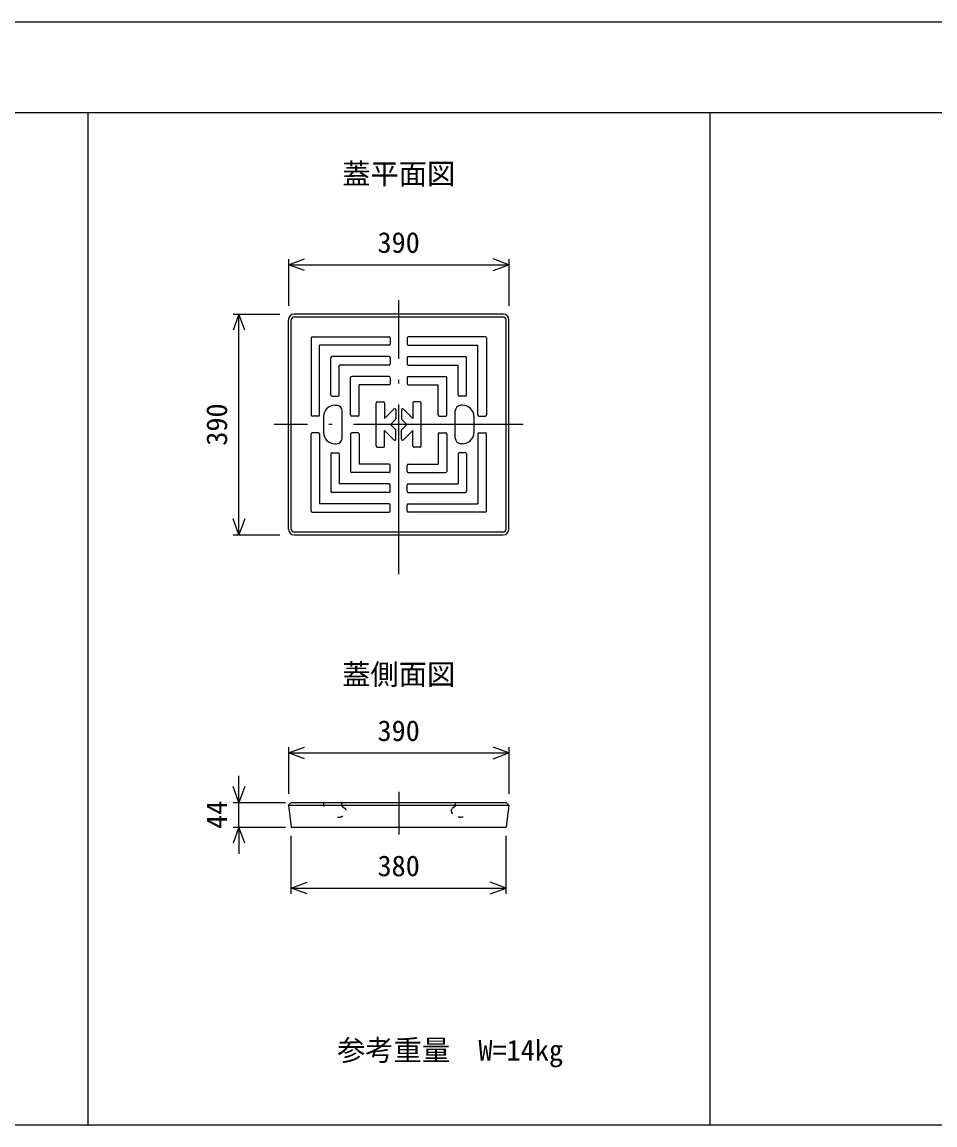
# Model space of a CAD drawing. Units: millimetres, scale not verified. Extents: x -10500 to 10500, y -7425 to 7425.
# Drawn here: x -5866 to -4252, y -2 to 1948 of the extents above; entities that cross this region are included whole.
import ezdxf
from ezdxf.enums import TextEntityAlignment as Align

# ---------------------------------------------------------------- set-up
doc = ezdxf.new("R2010")
doc.units = ezdxf.units.MM
doc.header["$LTSCALE"] = 25
doc.linetypes.add('DOTTED', pattern=[1.75, 0.25, -1.5])
doc.linetypes.add('LONG_DASHED_DOTTED', pattern=[15.25, 12, -1.5, 0.25, -1.5])
for name, color, linetype, lineweight in [('0-0_CENTER', 7, 'LONG_DASHED_DOTTED', 25), ('0-1_DIM', 7, 'Continuous', 25), ('0-5_OUTLINE', 3, 'Continuous', 25), ('0-6_OUTLINE2', 4, 'DOTTED', 25), ('0-7_TXT', 7, 'Continuous', 25)]:
    doc.layers.add(name, color=color, linetype=linetype, lineweight=lineweight)
doc.styles.add('ＭＳ ゴシック', font='')
doc.styles.get('ＭＳ ゴシック').set_extended_font_data('MS Gothic')

msp = doc.modelspace()

# ---------------------------------------------------------------- linework, layer by layer
at = {"layer": '0-0_CENTER'}
for p, q in [((-5200, 971.14), (-5200, 1456.02)), ((-4980, 1236.02), (-5420, 1236.02)), ((-5200, 586.66), (-5200, 510.91))]:
    msp.add_line(p, q, dxfattribs=at)
at = {"layer": '0-1_DIM'}
for p, q in [((-5395, 1528.52), (-5395, 1446.02)), ((-5005, 1528.52), (-5005, 1446.02)), ((-5395, 1518.52), (-5005, 1518.52)), ((-5492.5, 1431.02), (-5410, 1431.02)), ((-5482.5, 1041.02), (-5482.5, 1431.02)), ((-5492.5, 1041.02), (-5410, 1041.02)), ((-5395, 665.34), (-5395, 582.84)), ((-5005, 665.34), (-5005, 582.84)), ((-5395, 655.34), (-5005, 655.34)), ((-5482.5, 567.84), (-5482.5, 614.79)), ((-5492.5, 567.84), (-5400, 567.84)), ((-5482.5, 523.84), (-5482.5, 567.84)), ((-5492.5, 523.84), (-5400, 523.84)), ((-5482.5, 523.84), (-5482.5, 476.89)), ((-5390, 406.34), (-5390, 508.84)), ((-5010, 406.34), (-5010, 508.84)), ((-5390, 416.34), (-5010, 416.34))]:
    msp.add_line(p, q, dxfattribs=at)
for points in [[(-5366.81, 1508.26), (-5395, 1518.52), (-5366.81, 1528.78)], [(-5033.19, 1508.26), (-5005, 1518.52), (-5033.19, 1528.78)], [(-5472.24, 1402.83), (-5482.5, 1431.02), (-5492.76, 1402.83)], [(-5472.24, 1069.21), (-5482.5, 1041.02), (-5492.76, 1069.21)], [(-5366.81, 645.08), (-5395, 655.34), (-5366.81, 665.6)], [(-5033.19, 645.08), (-5005, 655.34), (-5033.19, 665.6)], [(-5472.24, 596.03), (-5482.5, 567.84), (-5492.76, 596.03)], [(-5472.24, 495.65), (-5482.5, 523.84), (-5492.76, 495.65)], [(-5361.81, 406.08), (-5390, 416.34), (-5361.81, 426.6)], [(-5038.19, 406.08), (-5010, 416.34), (-5038.19, 426.6)]]:
    msp.add_lwpolyline(points, dxfattribs=at)
at = {"layer": '0-5_OUTLINE'}
for p, q in [((-5015, 1431.02), (-5385, 1431.02)), ((-5015, 1426.02), (-5385, 1426.02)), ((-5395, 1051.02), (-5395, 1421.02)), ((-5390, 1051.02), (-5390, 1421.02)), ((-5010, 1051.02), (-5010, 1421.02)), ((-5005, 1051.02), (-5005, 1421.02)), ((-5355, 1389.02), (-5355, 1253.02)), ((-5353, 1391.02), (-5217, 1391.02)), ((-5215, 1389.02), (-5215, 1378.02)), ((-5185, 1389.02), (-5185, 1378.02)), ((-5047, 1391.02), (-5183, 1391.02)), ((-5045, 1389.02), (-5045, 1253.02)), ((-5340, 1253.02), (-5340, 1376.02)), ((-5217, 1376.02), (-5340, 1376.02)), ((-5183, 1376.02), (-5060, 1376.02)), ((-5060, 1253.02), (-5060, 1376.02)), ((-5320, 1288.02), (-5320, 1354.02)), ((-5217, 1356.02), (-5318, 1356.02)), ((-5215, 1354.02), (-5215, 1343.02)), ((-5185, 1354.02), (-5185, 1343.02)), ((-5183, 1356.02), (-5082, 1356.02)), ((-5080, 1288.02), (-5080, 1354.02)), ((-5305, 1288.02), (-5305, 1341.02)), ((-5217, 1341.02), (-5305, 1341.02)), ((-5183, 1341.02), (-5095, 1341.02)), ((-5095, 1288.02), (-5095, 1341.02)), ((-5285, 1253.02), (-5285, 1319.02)), ((-5217, 1321.02), (-5283, 1321.02)), ((-5215, 1319.02), (-5215, 1308.02)), ((-5185, 1319.02), (-5185, 1308.02)), ((-5183, 1321.02), (-5117, 1321.02)), ((-5115, 1253.02), (-5115, 1319.02)), ((-5217, 1306.02), (-5270, 1306.02)), ((-5270, 1253.02), (-5270, 1306.02)), ((-5183, 1306.02), (-5130, 1306.02)), ((-5130, 1253.02), (-5130, 1306.02)), ((-5318, 1286.02), (-5307, 1286.02)), ((-5313, 1270.02), (-5310, 1270.02)), ((-5240, 1198.02), (-5240, 1274.02)), ((-5238, 1276.02), (-5227, 1276.02)), ((-5225, 1274.02), (-5225, 1246.62)), ((-5175, 1274.02), (-5175, 1246.62)), ((-5162, 1276.02), (-5173, 1276.02)), ((-5160, 1198.02), (-5160, 1274.02)), ((-5082, 1286.02), (-5093, 1286.02)), ((-5087, 1270.02), (-5090, 1270.02)), ((-5342, 1251.02), (-5353, 1251.02)), ((-5333, 1250.02), (-5333, 1222.02)), ((-5300, 1212.02), (-5300, 1260.02)), ((-5272, 1251.02), (-5283, 1251.02)), ((-5208.41, 1263.21), (-5225, 1246.62)), ((-5205, 1261.79), (-5205, 1246.24)), ((-5195, 1261.79), (-5195, 1246.24)), ((-5191.59, 1263.21), (-5175, 1246.62)), ((-5128, 1251.02), (-5117, 1251.02)), ((-5100, 1212.02), (-5100, 1260.02)), ((-5067, 1250.02), (-5067, 1222.02)), ((-5058, 1251.02), (-5047, 1251.02)), ((-5205.59, 1244.82), (-5214.39, 1236.02)), ((-5205.59, 1227.21), (-5214.39, 1236.02)), ((-5194.41, 1244.82), (-5185.61, 1236.02)), ((-5194.41, 1227.21), (-5185.61, 1236.02)), ((-5355, 1083.02), (-5355, 1219.02)), ((-5342, 1221.02), (-5353, 1221.02)), ((-5340, 1219.02), (-5340, 1096.02)), ((-5285, 1219.02), (-5285, 1153.02)), ((-5272, 1221.02), (-5283, 1221.02)), ((-5270, 1219.02), (-5270, 1166.02)), ((-5225, 1198.02), (-5225, 1225.41)), ((-5208.41, 1208.82), (-5225, 1225.41)), ((-5205, 1210.24), (-5205, 1225.79)), ((-5195, 1210.24), (-5195, 1225.79)), ((-5191.59, 1208.82), (-5175, 1225.41)), ((-5175, 1198.02), (-5175, 1225.41)), ((-5130, 1219.02), (-5130, 1166.02)), ((-5128, 1221.02), (-5117, 1221.02)), ((-5115, 1219.02), (-5115, 1153.02)), ((-5060, 1219.02), (-5060, 1096.02)), ((-5058, 1221.02), (-5047, 1221.02)), ((-5045, 1083.02), (-5045, 1219.02)), ((-5313, 1202.02), (-5310, 1202.02)), ((-5238, 1196.02), (-5227, 1196.02)), ((-5162, 1196.02), (-5173, 1196.02)), ((-5087, 1202.02), (-5090, 1202.02)), ((-5320, 1184.02), (-5320, 1118.02)), ((-5318, 1186.02), (-5307, 1186.02)), ((-5305, 1184.02), (-5305, 1131.02)), ((-5095, 1184.02), (-5095, 1131.02)), ((-5082, 1186.02), (-5093, 1186.02)), ((-5080, 1184.02), (-5080, 1118.02)), ((-5217, 1151.02), (-5283, 1151.02)), ((-5217, 1166.02), (-5270, 1166.02)), ((-5215, 1153.02), (-5215, 1164.02)), ((-5185, 1153.02), (-5185, 1164.02)), ((-5183, 1166.02), (-5130, 1166.02)), ((-5183, 1151.02), (-5117, 1151.02)), ((-5217, 1131.02), (-5305, 1131.02)), ((-5183, 1131.02), (-5095, 1131.02)), ((-5217, 1116.02), (-5318, 1116.02)), ((-5215, 1118.02), (-5215, 1129.02)), ((-5185, 1118.02), (-5185, 1129.02)), ((-5183, 1116.02), (-5082, 1116.02)), ((-5217, 1096.02), (-5340, 1096.02)), ((-5215, 1083.02), (-5215, 1094.02)), ((-5185, 1083.02), (-5185, 1094.02)), ((-5183, 1096.02), (-5060, 1096.02)), ((-5353, 1081.02), (-5217, 1081.02)), ((-5047, 1081.02), (-5183, 1081.02)), ((-5385, 1046.02), (-5015, 1046.02)), ((-5385, 1041.02), (-5015, 1041.02)), ((-5390, 567.84), (-5010, 567.84)), ((-5395, 562.84), (-5005, 562.84)), ((-5390, 523.84), (-5010, 523.84))]:
    msp.add_line(p, q, dxfattribs=at)
for points in [[(-5390, 567.84), (-5395, 562.84), (-5390, 523.84)], [(-5010, 567.84), (-5005, 562.84), (-5010, 523.84)]]:
    msp.add_lwpolyline(points, dxfattribs=at)
for centre, radius, start, end in [((-5385, 1421.02), 10, 90, 180), ((-5385, 1421.02), 5, 90, 180), ((-5015, 1421.02), 10, 0, 90), ((-5015, 1421.02), 5, 0, 90), ((-5353, 1389.02), 2, 90, 180), ((-5217, 1389.02), 2, 0, 90), ((-5183, 1389.02), 2, 90, 180), ((-5047, 1389.02), 2, 0, 90), ((-5217, 1378.02), 2, 270, 0), ((-5183, 1378.02), 2, 180, 270), ((-5318, 1354.02), 2, 90, 180), ((-5217, 1354.02), 2, 0, 90), ((-5183, 1354.02), 2, 90, 180), ((-5082, 1354.02), 2, 0, 90), ((-5217, 1343.02), 2, 270, 0), ((-5183, 1343.02), 2, 180, 270), ((-5283, 1319.02), 2, 90, 180), ((-5217, 1319.02), 2, 0, 90), ((-5217, 1308.02), 2, 270, 0), ((-5183, 1319.02), 2, 90, 180), ((-5183, 1308.02), 2, 180, 270), ((-5117, 1319.02), 2, 0, 90), ((-5318, 1288.02), 2, 180, 270), ((-5307, 1288.02), 2, 270, 0), ((-5093, 1288.02), 2, 180, 270), ((-5082, 1288.02), 2, 270, 0), ((-5313, 1250.02), 20, 90, 180), ((-5310, 1260.02), 10, 0, 90), ((-5238, 1274.02), 2, 90, 180), ((-5227, 1274.02), 2, 0, 90), ((-5173, 1274.02), 2, 90, 180), ((-5162, 1274.02), 2, 0, 90), ((-5090, 1260.02), 10, 90, 180), ((-5087, 1250.02), 20, 0, 90), ((-5353, 1253.02), 2, 180, 270), ((-5342, 1253.02), 2, 270, 0), ((-5283, 1253.02), 2, 180, 270), ((-5272, 1253.02), 2, 270, 0), ((-5207, 1261.79), 2, 0, 135), ((-5193, 1261.79), 2, 45, 180), ((-5128, 1253.02), 2, 180, 270), ((-5117, 1253.02), 2, 270, 0), ((-5058, 1253.02), 2, 180, 270), ((-5047, 1253.02), 2, 270, 0), ((-5207, 1246.24), 2, 315, 0), ((-5193, 1246.24), 2, 180, 225), ((-5353, 1219.02), 2, 90, 180), ((-5342, 1219.02), 2, 0, 90), ((-5313, 1222.02), 20, 180, 270), ((-5310, 1212.02), 10, 270, 0), ((-5283, 1219.02), 2, 90, 180), ((-5272, 1219.02), 2, 0, 90), ((-5207, 1210.24), 2, 225, 0), ((-5207, 1225.79), 2, 0, 45), ((-5193, 1225.79), 2, 135, 180), ((-5193, 1210.24), 2, 180, 315), ((-5128, 1219.02), 2, 90, 180), ((-5117, 1219.02), 2, 0, 90), ((-5090, 1212.02), 10, 180, 270), ((-5087, 1222.02), 20, 270, 0), ((-5058, 1219.02), 2, 90, 180), ((-5047, 1219.02), 2, 0, 90), ((-5238, 1198.02), 2, 180, 270), ((-5227, 1198.02), 2, 270, 0), ((-5173, 1198.02), 2, 180, 270), ((-5162, 1198.02), 2, 270, 0), ((-5318, 1184.02), 2, 90, 180), ((-5307, 1184.02), 2, 0, 90), ((-5093, 1184.02), 2, 90, 180), ((-5082, 1184.02), 2, 0, 90), ((-5283, 1153.02), 2, 180, 270), ((-5217, 1164.02), 2, 0, 90), ((-5217, 1153.02), 2, 270, 0), ((-5183, 1164.02), 2, 90, 180), ((-5183, 1153.02), 2, 180, 270), ((-5117, 1153.02), 2, 270, 0), ((-5217, 1129.02), 2, 0, 90), ((-5183, 1129.02), 2, 90, 180), ((-5318, 1118.02), 2, 180, 270), ((-5217, 1118.02), 2, 270, 0), ((-5183, 1118.02), 2, 180, 270), ((-5082, 1118.02), 2, 270, 0), ((-5217, 1094.02), 2, 0, 90), ((-5183, 1094.02), 2, 90, 180), ((-5353, 1083.02), 2, 180, 270), ((-5217, 1083.02), 2, 270, 0), ((-5183, 1083.02), 2, 180, 270), ((-5047, 1083.02), 2, 270, 0), ((-5385, 1051.02), 10, 180, 270), ((-5385, 1051.02), 5, 180, 270), ((-5015, 1051.02), 5, 270, 0), ((-5015, 1051.02), 10, 270, 0)]:
    msp.add_arc(centre, radius, start, end, dxfattribs=at)
at = {"layer": '0-6_OUTLINE2'}
for p, q in [((-5333, 566.84), (-5333, 567.84)), ((-5300.7, 563.64), (-5300, 567.84)), ((-5099.3, 563.64), (-5100, 567.84)), ((-5067, 566.84), (-5067, 567.84)), ((-5299.54, 560.74), (-5294.2, 556.74)), ((-5293, 554.34), (-5293, 553.84)), ((-5107, 554.34), (-5107, 553.84)), ((-5100.46, 560.74), (-5105.8, 556.74)), ((-5308, 541.84), (-5305, 541.84)), ((-5092, 541.84), (-5095, 541.84))]:
    msp.add_line(p, q, dxfattribs=at)
for centre, radius, start, end in [((-5308, 566.84), 25, 180, 270), ((-5092, 566.84), 25, 270, 0), ((-5305, 553.84), 12, 270, 0), ((-5297.74, 563.14), 3, 170.53768, 233.1301), ((-5296, 554.34), 3, 0, 53.1301), ((-5104, 554.34), 3, 126.8699, 180), ((-5095, 553.84), 12, 180, 270), ((-5102.26, 563.14), 3, 306.8699, 9.46232)]:
    msp.add_arc(centre, radius, start, end, dxfattribs=at)
at = {"layer": '0-7_TXT'}
for p, q in [((-2150, 1947.57), (-8250, 1947.57)), ((-8250, 1787.57), (-2150, 1787.57)), ((-5750, 1787.57), (-5750, -2.43)), ((-4650, 1787.57), (-4650, -2.43)), ((-8250, -2.43), (-2150, -2.43))]:
    msp.add_line(p, q, dxfattribs=at)

# ---------------------------------------------------------------- texts
at = {"layer": '0-1_DIM', "style": 'ＭＳ ゴシック'}
for s, p in [('390', (-5237.5, 1528.52)), ('390', (-5237.5, 665.34)), ('380', (-5237.5, 426.34)), ('参考重量\u3000W=14kg', (-5309.05, 100.37))]:
    msp.add_text(s, height=36.66, dxfattribs=at).set_placement(p, align=Align.BOTTOM_LEFT)
for s, p in [('390', (-5492.5, 1198.52)), ('44', (-5492.5, 520.84))]:
    msp.add_text(s, height=36.66, rotation=90, dxfattribs=at).set_placement(p, align=Align.BOTTOM_LEFT)
at = {"layer": '0-7_TXT', "style": 'ＭＳ ゴシック'}
for s, p in [('蓋平面図', (-5300, 1649.81)), ('蓋側面図', (-5300, 764.93))]:
    msp.add_text(s, height=36.66, dxfattribs=at).set_placement(p, align=Align.BOTTOM_LEFT)

doc.saveas('drawing.dxf')
